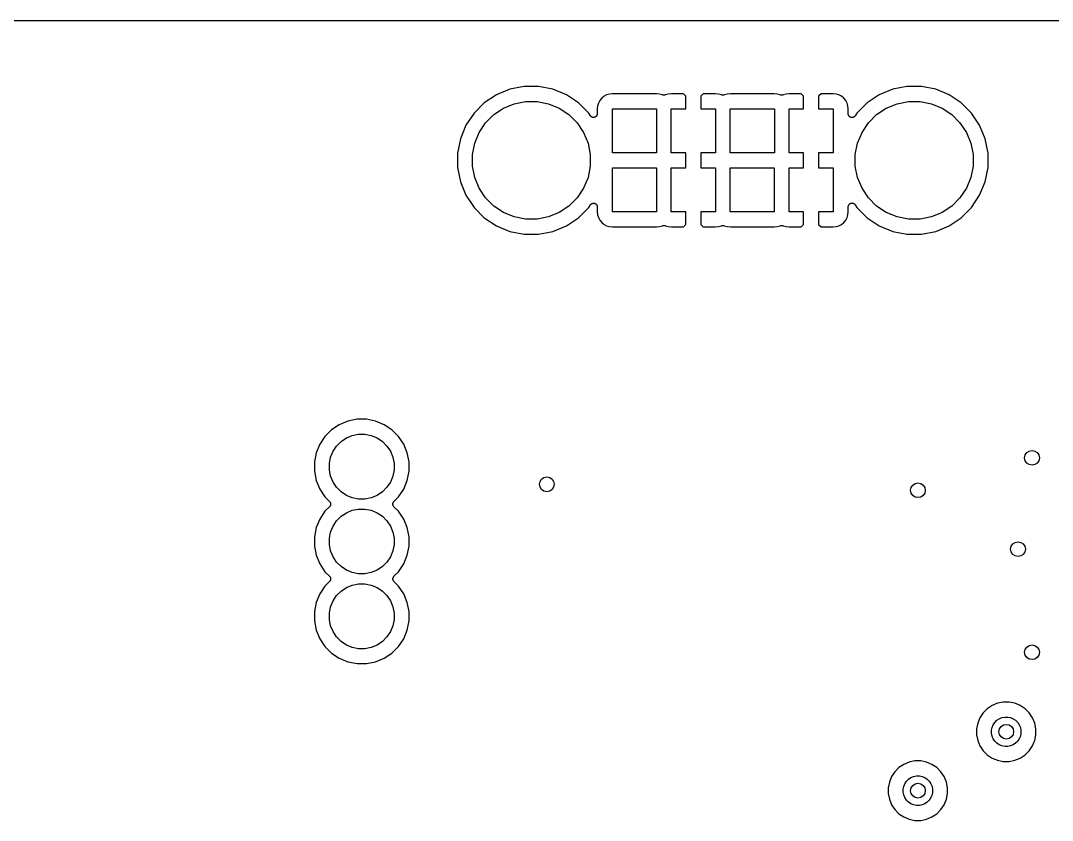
# Model space of a CAD drawing. Extents: x -4.4 to 94.4, y -84.4 to 14.4.
# Drawn here: x 31.66 to 66.69, y -12.71 to 14.44 of the extents above; entities that cross this region are included whole.
import ezdxf

# ---------------------------------------------------------------- set-up
doc = ezdxf.new("R2010")
doc.units = 0
doc.layers.add('BLACK', color=7, linetype='CONTINUOUS')

msp = doc.modelspace()

# ---------------------------------------------------------------- linework, layer by layer
at = {"layer": 'BLACK', "linetype": 'CONTINUOUS'}
for p, q in [((-4.315, 14.442), (94.315, 14.442)), ((47.8121, 11.9225), (47.4013, 11.648)), ((48.2685, 12.1115), (47.8121, 11.9225)), ((48.7531, 12.2079), (48.2685, 12.1115)), ((49.2471, 12.2079), (48.7531, 12.2079)), ((49.7316, 12.1115), (49.2471, 12.2079)), ((50.1881, 11.9224), (49.7316, 12.1115)), ((50.5988, 11.648), (50.1881, 11.9224)), ((51.5546, 11.9216), (51.4663, 11.8744)), ((51.6503, 11.9506), (51.5546, 11.9216)), ((51.7562, 11.961), (51.6503, 11.9506)), ((53.2437, 11.961), (51.7562, 11.961)), ((53.3495, 11.9506), (53.2437, 11.961)), ((53.4508, 11.9199), (53.3495, 11.9506)), ((53.451, 11.9198), (53.4508, 11.9199)), ((53.4619, 11.9152), (53.451, 11.9198)), ((53.4625, 11.9151), (53.4619, 11.9152)), ((53.463, 11.9148), (53.4625, 11.9151)), ((53.4745, 11.9125), (53.463, 11.9148)), ((53.4861, 11.9101), (53.4745, 11.9125)), ((53.5237, 11.9122), (53.5121, 11.9099)), ((53.5353, 11.9143), (53.5237, 11.9122)), ((53.5358, 11.9145), (53.5353, 11.9143)), ((53.5364, 11.9147), (53.5358, 11.9145)), ((53.5473, 11.9191), (53.5364, 11.9147)), ((53.5493, 11.9199), (53.5473, 11.9191)), ((53.6504, 11.9506), (53.5493, 11.9199)), ((53.7558, 11.961), (53.6504, 11.9506)), ((54.1613, 11.9583), (53.7558, 11.961)), ((54.246, 11.8736), (54.1613, 11.9583)), ((54.8387, 11.9583), (54.754, 11.8736)), ((55.2442, 11.961), (54.8387, 11.9583)), ((55.3496, 11.9506), (55.2442, 11.961)), ((55.451, 11.9198), (55.3496, 11.9506)), ((55.4618, 11.9152), (55.451, 11.9198)), ((55.451, 11.9198), (55.451, 11.9198)), ((55.4624, 11.9151), (55.4618, 11.9152)), ((55.463, 11.9149), (55.4624, 11.9151)), ((55.4746, 11.9125), (55.463, 11.9149)), ((55.4861, 11.9101), (55.4746, 11.9125)), ((55.5237, 11.9122), (55.5121, 11.9099)), ((55.5352, 11.9144), (55.5237, 11.9122)), ((55.5358, 11.9146), (55.5352, 11.9144)), ((55.5364, 11.9147), (55.5358, 11.9146)), ((55.5473, 11.9192), (55.5364, 11.9147)), ((55.5496, 11.9201), (55.5473, 11.9192)), ((55.6505, 11.9507), (55.5496, 11.9201)), ((55.7563, 11.9611), (55.6505, 11.9507)), ((57.2439, 11.9611), (55.7563, 11.9611)), ((57.3497, 11.9507), (57.2439, 11.9611)), ((57.451, 11.92), (57.3497, 11.9507)), ((57.4512, 11.9199), (57.451, 11.92)), ((57.462, 11.9153), (57.4512, 11.9199)), ((57.4626, 11.9151), (57.462, 11.9153)), ((57.4632, 11.9149), (57.4626, 11.9151)), ((57.4747, 11.9126), (57.4632, 11.9149)), ((57.4863, 11.9102), (57.4747, 11.9126)), ((57.5238, 11.9122), (57.5123, 11.91)), ((57.5354, 11.9144), (57.5238, 11.9122)), ((57.536, 11.9146), (57.5354, 11.9144)), ((57.5366, 11.9147), (57.536, 11.9146)), ((57.5474, 11.9192), (57.5366, 11.9147)), ((57.5491, 11.9199), (57.5474, 11.9192)), ((57.6504, 11.9506), (57.5491, 11.9199)), ((57.7559, 11.961), (57.6504, 11.9506)), ((58.1613, 11.9583), (57.7559, 11.961)), ((58.246, 11.8736), (58.1613, 11.9583)), ((58.8387, 11.9583), (58.754, 11.8736)), ((59.2442, 11.961), (58.8387, 11.9583)), ((59.3496, 11.9506), (59.2442, 11.961)), ((59.4454, 11.9215), (59.3496, 11.9506)), ((59.5336, 11.8744), (59.4454, 11.9215)), ((60.8121, 11.9225), (60.4013, 11.648)), ((61.2685, 12.1115), (60.8121, 11.9225)), ((61.7531, 12.2079), (61.2685, 12.1115)), ((62.2471, 12.2079), (61.7531, 12.2079)), ((62.7316, 12.1115), (62.2471, 12.2079)), ((63.1881, 11.9225), (62.7316, 12.1115)), ((63.5988, 11.648), (63.1881, 11.9225)), ((47.4013, 11.648), (47.052, 11.2986)), ((48.0527, 11.4723), (48.4167, 11.623)), ((48.4167, 11.623), (48.8031, 11.6999)), ((48.8031, 11.6999), (49.1971, 11.6999)), ((49.1971, 11.6999), (49.5835, 11.623)), ((49.5835, 11.623), (49.9474, 11.4723)), ((50.9482, 11.2986), (50.5988, 11.648)), ((51.2783, 11.6453), (51.2493, 11.5495)), ((51.3255, 11.7336), (51.2783, 11.6453)), ((51.389, 11.8109), (51.3255, 11.7336)), ((51.4663, 11.8744), (51.389, 11.8109)), ((53.4867, 11.9101), (53.4861, 11.9101)), ((53.4873, 11.91), (53.4867, 11.9101)), ((53.4991, 11.9099), (53.4873, 11.91)), ((53.5109, 11.9098), (53.4991, 11.9099)), ((53.5115, 11.9099), (53.5109, 11.9098)), ((53.5121, 11.9099), (53.5115, 11.9099)), ((54.246, 11.4499), (54.246, 11.8736)), ((54.754, 11.8736), (54.754, 11.4499)), ((55.4867, 11.9101), (55.4861, 11.9101)), ((55.4873, 11.91), (55.4867, 11.9101)), ((55.4991, 11.91), (55.4873, 11.91)), ((55.5108, 11.9098), (55.4991, 11.91)), ((55.5114, 11.9099), (55.5108, 11.9098)), ((55.5121, 11.9099), (55.5114, 11.9099)), ((57.4869, 11.9102), (57.4863, 11.9102)), ((57.4875, 11.91), (57.4869, 11.9102)), ((57.4992, 11.91), (57.4875, 11.91)), ((57.5111, 11.9099), (57.4992, 11.91)), ((57.5117, 11.91), (57.5111, 11.9099)), ((57.5123, 11.91), (57.5117, 11.91)), ((58.246, 11.4499), (58.246, 11.8736)), ((58.754, 11.8736), (58.754, 11.4499)), ((59.611, 11.8109), (59.5336, 11.8744)), ((59.6745, 11.7335), (59.611, 11.8109)), ((59.7216, 11.6453), (59.6745, 11.7335)), ((59.7507, 11.5495), (59.7216, 11.6453)), ((60.4013, 11.648), (60.052, 11.2987)), ((61.0527, 11.4723), (61.4167, 11.6231)), ((61.4167, 11.6231), (61.8031, 11.6999)), ((61.8031, 11.6999), (62.1971, 11.6999)), ((62.1971, 11.6999), (62.5834, 11.6231)), ((62.5834, 11.6231), (62.9474, 11.4723)), ((63.9482, 11.2987), (63.5988, 11.648)), ((47.052, 11.2986), (46.7775, 10.8879)), ((47.4466, 10.9748), (47.7252, 11.2534)), ((47.7252, 11.2534), (48.0527, 11.4723)), ((49.9474, 11.4723), (50.275, 11.2534)), ((50.275, 11.2534), (50.5536, 10.9748)), ((51.0063, 11.2117), (50.9482, 11.2986)), ((51.0139, 11.2024), (51.0063, 11.2117)), ((51.2228, 11.2216), (51.2168, 11.2108)), ((51.2286, 11.2322), (51.2228, 11.2216)), ((51.2287, 11.2325), (51.2286, 11.2324)), ((51.2286, 11.2324), (51.2286, 11.2322)), ((51.2324, 11.2441), (51.2287, 11.2325)), ((51.2361, 11.2558), (51.2324, 11.2441)), ((51.2362, 11.2562), (51.2361, 11.256)), ((51.2361, 11.256), (51.2361, 11.2558)), ((51.2375, 11.2682), (51.2362, 11.2562)), ((51.2389, 11.2805), (51.2375, 11.2682)), ((51.2493, 11.5495), (51.2389, 11.4437)), ((51.2389, 11.4437), (51.2389, 11.2823)), ((51.2389, 11.2823), (51.2389, 11.2808)), ((51.2389, 11.2808), (51.2389, 11.2808)), ((51.2389, 11.2808), (51.2389, 11.2808)), ((51.2389, 11.2808), (51.2389, 11.2805)), ((51.7499, 9.94996), (51.7499, 11.45)), ((51.7499, 11.45), (53.2499, 11.45)), ((53.2499, 11.45), (53.2499, 9.94996)), ((53.75, 9.94993), (53.75, 11.4499)), ((53.75, 11.4499), (54.246, 11.4499)), ((54.754, 11.4499), (55.25, 11.4499)), ((55.25, 11.4499), (55.25, 9.94993)), ((55.7501, 9.95005), (55.7501, 11.45)), ((55.7501, 11.45), (57.2501, 11.45)), ((57.2501, 11.45), (57.2501, 9.95005)), ((57.75, 9.94994), (57.75, 11.4499)), ((57.75, 11.4499), (58.246, 11.4499)), ((58.754, 11.4499), (59.25, 11.4499)), ((59.25, 11.4499), (59.25, 9.94994)), ((59.7611, 11.4441), (59.7507, 11.5495)), ((59.76, 11.2812), (59.7611, 11.4441)), ((59.76, 11.2809), (59.76, 11.2812)), ((59.76, 11.2807), (59.76, 11.2809)), ((59.7611, 11.2684), (59.76, 11.2807)), ((59.7622, 11.2565), (59.7611, 11.2684)), ((59.7623, 11.2562), (59.7622, 11.2565)), ((59.7623, 11.256), (59.7623, 11.2562)), ((59.7658, 11.2444), (59.7623, 11.256)), ((59.7692, 11.2327), (59.7658, 11.2444)), ((59.7694, 11.2325), (59.7692, 11.2327)), ((59.7694, 11.2322), (59.7694, 11.2325)), ((59.775, 11.2216), (59.7694, 11.2322)), ((59.7807, 11.2108), (59.775, 11.2216)), ((60.052, 11.2987), (59.9926, 11.2098)), ((60.4466, 10.9748), (60.7251, 11.2534)), ((60.7251, 11.2534), (61.0527, 11.4723)), ((62.9474, 11.4723), (63.275, 11.2534)), ((63.275, 11.2534), (63.5536, 10.9748)), ((64.2226, 10.8879), (63.9482, 11.2987)), ((46.7775, 10.8879), (46.5885, 10.4314)), ((47.2277, 10.6472), (47.4466, 10.9748)), ((50.5536, 10.9748), (50.7725, 10.6472)), ((51.0218, 11.1928), (51.0139, 11.2024)), ((51.0219, 11.1927), (51.0218, 11.1928)), ((51.022, 11.1925), (51.0219, 11.1927)), ((51.0312, 11.1849), (51.022, 11.1925)), ((51.0409, 11.177), (51.0312, 11.1849)), ((51.041, 11.1769), (51.0409, 11.177)), ((51.0411, 11.1768), (51.041, 11.1769)), ((51.0519, 11.171), (51.0411, 11.1768)), ((51.0627, 11.1652), (51.0519, 11.171)), ((51.0628, 11.1651), (51.0627, 11.1652)), ((51.063, 11.165), (51.0628, 11.1651)), ((51.0748, 11.1614), (51.063, 11.165)), ((51.0863, 11.1578), (51.0748, 11.1614)), ((51.0865, 11.1578), (51.0863, 11.1578)), ((51.0867, 11.1578), (51.0865, 11.1578)), ((51.0989, 11.1565), (51.0867, 11.1578)), ((51.111, 11.1553), (51.0989, 11.1565)), ((51.1111, 11.1553), (51.111, 11.1553)), ((51.1113, 11.1553), (51.1111, 11.1553)), ((51.1237, 11.1564), (51.1113, 11.1553)), ((51.1357, 11.1575), (51.1237, 11.1564)), ((51.1358, 11.1575), (51.1357, 11.1575)), ((51.136, 11.1576), (51.1358, 11.1575)), ((51.1481, 11.1612), (51.136, 11.1576)), ((51.1594, 11.1645), (51.1481, 11.1612)), ((51.1596, 11.1646), (51.1594, 11.1645)), ((51.1598, 11.1646), (51.1596, 11.1646)), ((51.1707, 11.1704), (51.1598, 11.1646)), ((51.1814, 11.176), (51.1707, 11.1704)), ((51.1815, 11.1761), (51.1814, 11.176)), ((51.1817, 11.1762), (51.1815, 11.1761)), ((51.1912, 11.1838), (51.1817, 11.1762)), ((51.2007, 11.1915), (51.1912, 11.1838)), ((51.2008, 11.1916), (51.2007, 11.1915)), ((51.201, 11.1917), (51.2008, 11.1916)), ((51.2088, 11.2011), (51.201, 11.1917)), ((51.2167, 11.2105), (51.2088, 11.2011)), ((51.2168, 11.2108), (51.2167, 11.2106)), ((51.2167, 11.2106), (51.2167, 11.2105)), ((59.7809, 11.2105), (59.7807, 11.2108)), ((59.781, 11.2103), (59.7809, 11.2105)), ((59.7886, 11.201), (59.781, 11.2103)), ((59.7963, 11.1914), (59.7886, 11.201)), ((59.7965, 11.1913), (59.7963, 11.1914)), ((59.7966, 11.1911), (59.7965, 11.1913)), ((59.8059, 11.1834), (59.7966, 11.1911)), ((59.8153, 11.1755), (59.8059, 11.1834)), ((59.8155, 11.1754), (59.8153, 11.1755)), ((59.8157, 11.1752), (59.8155, 11.1754)), ((59.8263, 11.1695), (59.8157, 11.1752)), ((59.837, 11.1636), (59.8263, 11.1695)), ((59.8372, 11.1635), (59.837, 11.1636)), ((59.8375, 11.1634), (59.8372, 11.1635)), ((59.8489, 11.1598), (59.8375, 11.1634)), ((59.8606, 11.1561), (59.8489, 11.1598)), ((59.8609, 11.1561), (59.8606, 11.1561)), ((59.8611, 11.156), (59.8609, 11.1561)), ((59.8731, 11.1547), (59.8611, 11.156)), ((59.8853, 11.1533), (59.8731, 11.1547)), ((59.8855, 11.1534), (59.8853, 11.1533)), ((59.8858, 11.1533), (59.8855, 11.1534)), ((59.8979, 11.1544), (59.8858, 11.1533)), ((59.91, 11.1554), (59.8979, 11.1544)), ((59.9102, 11.1555), (59.91, 11.1554)), ((59.9105, 11.1555), (59.9102, 11.1555)), ((59.9221, 11.1589), (59.9105, 11.1555)), ((59.9338, 11.1623), (59.9221, 11.1589)), ((59.934, 11.1624), (59.9338, 11.1623)), ((59.9342, 11.1625), (59.934, 11.1624)), ((59.945, 11.168), (59.9342, 11.1625)), ((59.9558, 11.1736), (59.945, 11.168)), ((59.956, 11.1738), (59.9558, 11.1736)), ((59.9562, 11.1739), (59.956, 11.1738)), ((59.9658, 11.1815), (59.9562, 11.1739)), ((59.9752, 11.189), (59.9658, 11.1815)), ((59.9754, 11.1892), (59.9752, 11.189)), ((59.9756, 11.1894), (59.9754, 11.1892)), ((59.9835, 11.1988), (59.9756, 11.1894)), ((59.9913, 11.2079), (59.9835, 11.1988)), ((59.9914, 11.2081), (59.9913, 11.2079)), ((59.9916, 11.2083), (59.9914, 11.2081)), ((59.9926, 11.2098), (59.9916, 11.2083)), ((60.2277, 10.6473), (60.4466, 10.9748)), ((63.5536, 10.9748), (63.7724, 10.6473)), ((64.4117, 10.4315), (64.2226, 10.8879)), ((47.0769, 10.2833), (47.2277, 10.6472)), ((50.7725, 10.6472), (50.9232, 10.2833)), ((60.0769, 10.2833), (60.2277, 10.6473)), ((63.7724, 10.6473), (63.9232, 10.2833)), ((46.5885, 10.4314), (46.4921, 9.94691)), ((47.0001, 9.89687), (47.0769, 10.2833)), ((50.9232, 10.2833), (51.0001, 9.89687)), ((60.0001, 9.8969), (60.0769, 10.2833)), ((63.9232, 10.2833), (64.0001, 9.8969)), ((64.5081, 9.94694), (64.4117, 10.4315)), ((46.4921, 9.94691), (46.4921, 9.45287)), ((47.0001, 9.50291), (47.0001, 9.89687)), ((51.0001, 9.89687), (51.0001, 9.50291)), ((53.2499, 9.94996), (51.7499, 9.94996)), ((54.246, 9.94993), (53.75, 9.94993)), ((54.246, 9.47566), (54.246, 9.94993)), ((55.25, 9.94993), (54.754, 9.94993)), ((54.754, 9.94993), (54.754, 9.92635)), ((54.754, 9.92635), (54.754, 9.92594)), ((54.754, 9.92594), (54.754, 9.92591)), ((54.754, 9.92591), (54.754, 9.92588)), ((54.754, 9.92588), (54.754, 9.92458)), ((54.754, 9.92458), (54.754, 9.92433)), ((54.754, 9.92433), (54.754, 9.45006)), ((57.2501, 9.95005), (55.7501, 9.95005)), ((58.246, 9.94994), (57.75, 9.94994)), ((58.246, 9.47516), (58.246, 9.94994)), ((59.25, 9.94994), (58.754, 9.94994)), ((58.754, 9.94994), (58.754, 9.92634)), ((58.754, 9.92634), (58.754, 9.92592)), ((58.754, 9.92592), (58.754, 9.9259)), ((58.754, 9.9259), (58.754, 9.92588)), ((58.754, 9.92588), (58.754, 9.92486)), ((58.754, 9.92486), (58.754, 9.45008)), ((60.0001, 9.50294), (60.0001, 9.8969)), ((64.0001, 9.8969), (64.0001, 9.50294)), ((64.5081, 9.4529), (64.5081, 9.94694)), ((47.0769, 9.11651), (47.0001, 9.50291)), ((51.0001, 9.50291), (50.9232, 9.11651)), ((54.246, 9.47541), (54.246, 9.47566)), ((54.246, 9.4741), (54.246, 9.47541)), ((54.246, 9.47408), (54.246, 9.4741)), ((54.246, 9.47406), (54.246, 9.47408)), ((54.246, 9.47364), (54.246, 9.47406)), ((54.246, 9.45006), (54.246, 9.47364)), ((58.246, 9.47414), (58.246, 9.47516)), ((58.246, 9.47412), (58.246, 9.47414)), ((58.246, 9.4741), (58.246, 9.47412)), ((58.246, 9.47368), (58.246, 9.4741)), ((58.246, 9.45008), (58.246, 9.47368)), ((60.0769, 9.11654), (60.0001, 9.50294)), ((64.0001, 9.50294), (63.9232, 9.11654)), ((46.4921, 9.45287), (46.5885, 8.96833)), ((47.2277, 8.75253), (47.0769, 9.11651)), ((50.9232, 9.11651), (50.7725, 8.75253)), ((51.75, 7.95), (51.75, 9.45)), ((51.75, 9.45), (53.25, 9.45)), ((53.25, 9.45), (53.25, 7.95)), ((53.75, 7.95006), (53.75, 9.45006)), ((53.75, 9.45006), (54.246, 9.45006)), ((54.754, 9.45006), (55.25, 9.45006)), ((55.25, 9.45006), (55.25, 7.95006)), ((55.75, 7.95004), (55.75, 9.45004)), ((55.75, 9.45004), (57.25, 9.45004)), ((57.25, 9.45004), (57.25, 7.95004)), ((57.75, 7.95008), (57.75, 9.45008)), ((57.75, 9.45008), (58.246, 9.45008)), ((58.754, 9.45008), (59.25, 9.45008)), ((59.25, 9.45008), (59.25, 7.95008)), ((60.2277, 8.75256), (60.0769, 9.11654)), ((63.9232, 9.11654), (63.7724, 8.75256)), ((64.4117, 8.96836), (64.5081, 9.4529)), ((46.5885, 8.96833), (46.7775, 8.51191)), ((64.2226, 8.51194), (64.4117, 8.96836)), ((46.7775, 8.51191), (47.052, 8.10113)), ((47.4466, 8.42496), (47.2277, 8.75253)), ((47.7252, 8.14639), (47.4466, 8.42496)), ((50.5536, 8.42496), (50.275, 8.14639)), ((50.7725, 8.75253), (50.5536, 8.42496)), ((60.4466, 8.42499), (60.2277, 8.75256)), ((60.7251, 8.14642), (60.4466, 8.42499)), ((63.5536, 8.42499), (63.275, 8.14642)), ((63.7724, 8.75256), (63.5536, 8.42499)), ((63.9482, 8.10116), (64.2226, 8.51194)), ((47.052, 8.10113), (47.4013, 7.7518)), ((48.0527, 7.92751), (47.7252, 8.14639)), ((50.275, 8.14639), (49.9474, 7.92751)), ((50.5988, 7.7518), (50.9482, 8.10113)), ((50.9482, 8.10113), (51.0063, 8.18818)), ((51.0063, 8.18818), (51.0071, 8.18936)), ((51.0071, 8.18938), (51.0073, 8.18964)), ((51.0071, 8.18937), (51.0071, 8.18938)), ((51.0071, 8.18936), (51.0071, 8.18937)), ((51.0073, 8.18964), (51.0154, 8.19916)), ((51.0154, 8.19916), (51.0231, 8.20836)), ((51.0231, 8.20836), (51.0232, 8.20846)), ((51.0232, 8.20846), (51.0233, 8.20859)), ((51.0233, 8.20859), (51.0329, 8.21627)), ((51.0329, 8.21627), (51.0424, 8.22389)), ((51.0424, 8.22389), (51.0425, 8.22397)), ((51.0425, 8.22397), (51.0427, 8.22407)), ((51.0427, 8.22407), (51.0536, 8.22975)), ((51.0536, 8.22975), (51.0644, 8.23537)), ((51.0644, 8.23537), (51.0645, 8.23542)), ((51.0645, 8.23542), (51.0647, 8.2355)), ((51.0647, 8.2355), (51.0766, 8.23897)), ((51.0766, 8.23897), (51.0881, 8.24237)), ((51.0881, 8.24237), (51.0883, 8.24238)), ((51.0883, 8.24238), (51.0885, 8.24243)), ((51.0885, 8.24243), (51.1006, 8.24351)), ((51.1006, 8.24351), (51.1128, 8.24462)), ((51.1128, 8.24462), (51.113, 8.2446)), ((51.113, 8.2446), (51.1131, 8.24461)), ((51.1131, 8.24461), (51.1253, 8.2433)), ((51.1253, 8.2433), (51.1375, 8.24202)), ((51.1375, 8.24202), (51.1376, 8.24198)), ((51.1376, 8.24198), (51.1378, 8.24196)), ((51.1378, 8.24196), (51.1494, 8.23834)), ((51.1494, 8.23834), (51.1611, 8.2347)), ((51.1611, 8.2347), (51.1613, 8.23461)), ((51.1613, 8.23461), (51.1614, 8.23457)), ((51.1614, 8.23457), (51.1721, 8.22879)), ((51.1721, 8.22879), (51.1829, 8.22291)), ((51.1829, 8.22291), (51.1831, 8.2228)), ((51.1831, 8.2228), (51.1832, 8.22272)), ((51.1832, 8.22272), (51.1926, 8.21491)), ((51.1926, 8.21491), (51.202, 8.20711)), ((51.202, 8.20711), (51.2021, 8.20698)), ((51.2021, 8.20698), (51.2023, 8.20687)), ((51.2023, 8.20687), (51.21, 8.19738)), ((51.21, 8.19738), (51.2177, 8.1879)), ((51.2177, 8.1879), (51.2178, 8.18775)), ((51.2178, 8.18775), (51.2179, 8.18762)), ((51.2179, 8.18762), (51.2236, 8.17689)), ((51.2236, 8.17689), (51.2293, 8.16601)), ((51.2293, 8.16601), (51.2294, 8.16585)), ((51.2294, 8.16585), (51.2295, 8.16571)), ((51.2295, 8.16571), (51.233, 8.15403)), ((51.233, 8.15403), (51.2365, 8.14229)), ((51.2365, 8.14229), (51.2365, 8.14212)), ((51.2365, 8.14212), (51.2366, 8.14196)), ((51.2366, 8.14196), (51.2377, 8.12972)), ((51.2377, 8.12972), (51.2389, 8.11762)), ((51.2389, 8.11762), (51.2389, 7.95624)), ((59.76, 8.12096), (59.7613, 8.1329)), ((59.76, 8.12071), (59.76, 8.12096)), ((59.76, 8.12045), (59.76, 8.12071)), ((59.76, 8.11868), (59.76, 8.12045)), ((59.7611, 7.95591), (59.76, 8.11868)), ((59.7613, 8.1329), (59.7626, 8.1451)), ((59.7626, 8.1451), (59.7627, 8.14535)), ((59.7627, 8.1456), (59.7663, 8.1571)), ((59.7627, 8.14535), (59.7627, 8.1456)), ((59.7663, 8.1571), (59.7699, 8.16878)), ((59.7699, 8.16878), (59.77, 8.169)), ((59.77, 8.169), (59.7701, 8.16925)), ((59.7701, 8.16925), (59.776, 8.17997)), ((59.776, 8.17997), (59.7817, 8.19058)), ((59.7817, 8.19058), (59.7819, 8.19077)), ((59.7819, 8.19077), (59.782, 8.191)), ((59.782, 8.191), (59.7898, 8.20038)), ((59.7898, 8.20038), (59.7975, 8.20967)), ((59.7975, 8.20967), (59.7977, 8.20983)), ((59.7977, 8.20983), (59.7979, 8.21003)), ((59.7979, 8.21003), (59.8072, 8.2176)), ((59.8072, 8.2176), (59.8167, 8.22533)), ((59.8167, 8.22533), (59.817, 8.22545)), ((59.817, 8.22545), (59.8172, 8.22561)), ((59.8172, 8.22561), (59.8278, 8.2312)), ((59.8278, 8.2312), (59.8386, 8.23696)), ((59.8386, 8.23696), (59.8389, 8.23703)), ((59.8389, 8.23703), (59.8391, 8.23715)), ((59.8391, 8.23715), (59.8508, 8.24062)), ((59.8508, 8.24062), (59.8623, 8.24411)), ((59.8623, 8.24411), (59.8626, 8.24413)), ((59.8626, 8.24413), (59.8628, 8.24421)), ((59.8628, 8.24421), (59.8751, 8.24535)), ((59.8751, 8.24535), (59.887, 8.24652)), ((59.887, 8.24652), (59.8873, 8.2465)), ((59.8873, 8.2465), (59.8875, 8.24652)), ((59.8875, 8.24652), (59.8997, 8.24527)), ((59.8997, 8.24527), (59.9117, 8.24409)), ((59.9117, 8.24409), (59.9119, 8.24402)), ((59.9119, 8.24402), (59.9122, 8.24399)), ((59.9122, 8.24399), (59.9238, 8.24042)), ((59.9238, 8.24042), (59.9354, 8.23692)), ((59.9354, 8.23692), (59.9356, 8.2368)), ((59.9356, 8.2368), (59.9359, 8.23673)), ((59.9359, 8.23673), (59.9465, 8.23103)), ((59.9465, 8.23103), (59.9573, 8.22528)), ((59.9573, 8.22528), (59.9575, 8.22511)), ((59.9575, 8.22511), (59.9577, 8.22499)), ((59.9577, 8.22499), (59.9669, 8.2174)), ((59.9669, 8.2174), (59.9765, 8.2096)), ((59.9765, 8.2096), (59.9767, 8.20941)), ((59.9767, 8.20941), (59.9769, 8.20924)), ((59.9769, 8.20924), (59.9845, 8.19987)), ((59.9845, 8.19987), (59.9923, 8.1905)), ((59.9923, 8.1905), (59.9924, 8.19028)), ((59.9924, 8.19028), (59.9926, 8.19008)), ((59.9926, 8.19008), (60.052, 8.10117)), ((60.052, 8.10117), (60.4013, 7.75183)), ((61.0527, 7.92754), (60.7251, 8.14642)), ((63.275, 8.14642), (62.9474, 7.92754)), ((63.5988, 7.75183), (63.9482, 8.10116)), ((47.4013, 7.7518), (47.8121, 7.47733)), ((48.4167, 7.77675), (48.0527, 7.92751)), ((48.8031, 7.69989), (48.4167, 7.77675)), ((49.5835, 7.77675), (49.1971, 7.69989)), ((49.9474, 7.92751), (49.5835, 7.77675)), ((50.1881, 7.47733), (50.5988, 7.7518)), ((51.2389, 7.95624), (51.2493, 7.85041)), ((51.2493, 7.85041), (51.2784, 7.75466)), ((51.2784, 7.75466), (51.3256, 7.6664)), ((53.25, 7.95), (51.75, 7.95)), ((54.246, 7.95006), (53.75, 7.95006)), ((54.246, 7.52642), (54.246, 7.95006)), ((55.25, 7.95006), (54.754, 7.95006)), ((54.754, 7.95006), (54.754, 7.52642)), ((57.25, 7.95004), (55.75, 7.95004)), ((58.246, 7.95008), (57.75, 7.95008)), ((58.246, 7.52643), (58.246, 7.95008)), ((59.25, 7.95008), (58.754, 7.95008)), ((58.754, 7.95008), (58.754, 7.52644)), ((59.6744, 7.66648), (59.7216, 7.75474)), ((59.7216, 7.75474), (59.7507, 7.85049)), ((59.7507, 7.85049), (59.7611, 7.95591)), ((60.4013, 7.75183), (60.8121, 7.47736)), ((61.4167, 7.77678), (61.0527, 7.92754)), ((61.8031, 7.69992), (61.4167, 7.77678)), ((62.5834, 7.77678), (62.1971, 7.69992)), ((62.9474, 7.92754), (62.5834, 7.77678)), ((63.1881, 7.47736), (63.5988, 7.75183)), ((47.8121, 7.47733), (48.2685, 7.28827)), ((49.1971, 7.69989), (48.8031, 7.69989)), ((49.7316, 7.28827), (50.1881, 7.47733)), ((51.3256, 7.6664), (51.3891, 7.58905)), ((51.3891, 7.58905), (51.4664, 7.52557)), ((51.4664, 7.52557), (51.5547, 7.4784)), ((51.5547, 7.4784), (51.6504, 7.44935)), ((51.6504, 7.44935), (51.7562, 7.43893)), ((51.7562, 7.43893), (53.2438, 7.43893)), ((53.2438, 7.43893), (53.3496, 7.44935)), ((53.3496, 7.44935), (53.4506, 7.48)), ((53.4506, 7.48), (53.4527, 7.48083)), ((53.4527, 7.48083), (53.4636, 7.48529)), ((53.4636, 7.48529), (53.4642, 7.4854)), ((53.4642, 7.4854), (53.4648, 7.48563)), ((53.4648, 7.48563), (53.4764, 7.48778)), ((53.4764, 7.48778), (53.4879, 7.49005)), ((53.4879, 7.49005), (53.4885, 7.49005)), ((53.4885, 7.49005), (53.4891, 7.49016)), ((53.4891, 7.49016), (53.5009, 7.49002)), ((53.5009, 7.49002), (53.5127, 7.48999)), ((53.5127, 7.48999), (53.5133, 7.48987)), ((53.5133, 7.48987), (53.5139, 7.48987)), ((53.5139, 7.48987), (53.5255, 7.48744)), ((53.5255, 7.48744), (53.537, 7.48513)), ((53.537, 7.48513), (53.5376, 7.48489)), ((53.5376, 7.48489), (53.5382, 7.48477)), ((53.5382, 7.48477), (53.5489, 7.48018)), ((53.5489, 7.48018), (53.6504, 7.44941)), ((53.6504, 7.44941), (53.7558, 7.43903)), ((53.7558, 7.43903), (54.1613, 7.44171)), ((54.1613, 7.44171), (54.246, 7.52642)), ((54.754, 7.52642), (54.8387, 7.44171)), ((54.8387, 7.44171), (55.2441, 7.43903)), ((55.2441, 7.43903), (55.3495, 7.44941)), ((55.3495, 7.44941), (55.4506, 7.48008)), ((55.4506, 7.48008), (55.4526, 7.48087)), ((55.4526, 7.48087), (55.4635, 7.48533)), ((55.4635, 7.48533), (55.4641, 7.48545)), ((55.4641, 7.48545), (55.4647, 7.48567)), ((55.4647, 7.48567), (55.4763, 7.48782)), ((55.4763, 7.48782), (55.4878, 7.49009)), ((55.4878, 7.49009), (55.4885, 7.49009)), ((55.4885, 7.49009), (55.489, 7.4902)), ((55.489, 7.4902), (55.5008, 7.49006)), ((55.5008, 7.49006), (55.5126, 7.49004)), ((55.5126, 7.49004), (55.5132, 7.48992)), ((55.5132, 7.48992), (55.5138, 7.48991)), ((55.5138, 7.48991), (55.5254, 7.48748)), ((55.5254, 7.48748), (55.5369, 7.48517)), ((55.5369, 7.48517), (55.5375, 7.48494)), ((55.5375, 7.48494), (55.5381, 7.48481)), ((55.5381, 7.48481), (55.549, 7.48018)), ((55.549, 7.48018), (55.5491, 7.48012)), ((55.5491, 7.48012), (55.6504, 7.44939)), ((55.6504, 7.44939), (55.7562, 7.43897)), ((55.7562, 7.43897), (57.2438, 7.43897)), ((57.2438, 7.43897), (57.3496, 7.44939)), ((57.3496, 7.44939), (57.4506, 7.48004)), ((57.4506, 7.48004), (57.4527, 7.48088)), ((57.4527, 7.48088), (57.4636, 7.48533)), ((57.4636, 7.48533), (57.4642, 7.48545)), ((57.4642, 7.48545), (57.4648, 7.48568)), ((57.4648, 7.48568), (57.4764, 7.48783)), ((57.4764, 7.48783), (57.4879, 7.49009)), ((57.4879, 7.49009), (57.4885, 7.49009)), ((57.4885, 7.49009), (57.4891, 7.4902)), ((57.4891, 7.4902), (57.5009, 7.49007)), ((57.5009, 7.49007), (57.5127, 7.49004)), ((57.5127, 7.49004), (57.5133, 7.48992)), ((57.5133, 7.48992), (57.5139, 7.48991)), ((57.5139, 7.48991), (57.5255, 7.48748)), ((57.5255, 7.48748), (57.537, 7.48517)), ((57.537, 7.48517), (57.5376, 7.48494)), ((57.5376, 7.48494), (57.5382, 7.48481)), ((57.5382, 7.48481), (57.549, 7.48019)), ((57.549, 7.48019), (57.6504, 7.44943)), ((57.6504, 7.44943), (57.7558, 7.43905)), ((57.7558, 7.43905), (58.1613, 7.44173)), ((58.1613, 7.44173), (58.246, 7.52643)), ((58.754, 7.52644), (58.8387, 7.44173)), ((58.8387, 7.44173), (59.2442, 7.43905)), ((59.2442, 7.43905), (59.3496, 7.44943)), ((59.3496, 7.44943), (59.4454, 7.47848)), ((59.4454, 7.47848), (59.5336, 7.52565)), ((59.5336, 7.52565), (59.611, 7.58913)), ((59.611, 7.58913), (59.6744, 7.66648)), ((60.8121, 7.47736), (61.2685, 7.2883)), ((62.1971, 7.69992), (61.8031, 7.69992)), ((62.7316, 7.2883), (63.1881, 7.47736)), ((48.2685, 7.28827), (48.7531, 7.19189)), ((48.7531, 7.19189), (49.2471, 7.19189)), ((49.2471, 7.19189), (49.7316, 7.28827)), ((61.2685, 7.2883), (61.7531, 7.19192)), ((61.7531, 7.19192), (62.2471, 7.19192)), ((62.2471, 7.19192), (62.7316, 7.2883)), ((42.4783, 0.72499), (42.215, 0.549017)), ((42.771, 0.846205), (42.4783, 0.72499)), ((43.0816, 0.908), (42.771, 0.846205)), ((43.3984, 0.908), (43.0816, 0.908)), ((43.709, 0.846206), (43.3984, 0.908)), ((44.0017, 0.72499), (43.709, 0.846206)), ((44.265, 0.549017), (44.0017, 0.72499)), ((42.215, 0.549017), (41.991, 0.325038)), ((42.719, 0.274807), (42.9191, 0.357727)), ((42.9191, 0.357727), (43.1317, 0.4)), ((43.1317, 0.4), (43.3483, 0.4)), ((43.3483, 0.4), (43.5609, 0.357727)), ((43.5609, 0.357727), (43.761, 0.274807)), ((44.489, 0.325038), (44.265, 0.549017)), ((41.815, 0.061675), (41.6938, -0.230965)), ((41.991, 0.325038), (41.815, 0.061675)), ((42.2652, -0.178955), (42.3856, 0.001209)), ((42.3856, 0.001209), (42.5388, 0.154425)), ((42.5388, 0.154425), (42.719, 0.274807)), ((43.761, 0.274807), (43.9412, 0.154425)), ((43.9412, 0.154425), (44.0944, 0.001209)), ((44.0944, 0.001209), (44.2148, -0.178955)), ((44.5907, 0.172839), (44.489, 0.325038)), ((44.5907, 0.172805), (44.5907, 0.172839)), ((44.665, 0.061675), (44.5907, 0.172805)), ((44.7862, -0.230963), (44.665, 0.061675)), ((41.6938, -0.230965), (41.632, -0.541626)), ((42.1823, -0.379142), (42.2652, -0.178955)), ((44.2148, -0.178955), (44.2977, -0.379142)), ((44.848, -0.541627), (44.7862, -0.230963)), ((41.632, -0.541626), (41.632, -0.858374)), ((42.14, -0.591659), (42.1823, -0.379142)), ((42.14, -0.808341), (42.14, -0.591659)), ((44.2977, -0.379142), (44.34, -0.591659)), ((44.34, -0.591659), (44.34, -0.808341)), ((44.848, -0.858373), (44.848, -0.541627)), ((41.632, -0.858374), (41.6938, -1.16904)), ((42.1823, -1.02086), (42.14, -0.808341)), ((42.2652, -1.22104), (42.1823, -1.02086)), ((44.2977, -1.02086), (44.2148, -1.22104)), ((44.34, -0.808341), (44.2977, -1.02086)), ((44.7862, -1.16904), (44.848, -0.858373)), ((41.6938, -1.16904), (41.815, -1.46167)), ((42.3856, -1.40121), (42.2652, -1.22104)), ((42.5388, -1.55442), (42.3856, -1.40121)), ((44.0944, -1.40121), (43.9412, -1.55442)), ((44.2148, -1.22104), (44.0944, -1.40121)), ((44.665, -1.46168), (44.7862, -1.16904)), ((41.815, -1.46167), (41.991, -1.72504)), ((41.991, -1.72504), (42.1461, -1.8802)), ((42.719, -1.67481), (42.5388, -1.55442)), ((42.9191, -1.75773), (42.719, -1.67481)), ((43.761, -1.67481), (43.5609, -1.75773)), ((43.9412, -1.55442), (43.761, -1.67481)), ((44.3339, -1.8802), (44.489, -1.72504)), ((44.489, -1.72504), (44.665, -1.46168)), ((42.1461, -2.0598), (41.991, -2.21496)), ((42.1461, -1.8802), (42.1467, -1.88081)), ((42.1537, -2.0506), (42.1461, -2.0598)), ((42.1467, -1.88081), (42.1468, -1.88083)), ((42.1468, -1.88083), (42.1468, -1.88085)), ((42.1468, -1.88085), (42.1474, -1.88146)), ((42.1474, -1.88146), (42.1549, -1.89082)), ((42.1614, -2.04139), (42.1537, -2.0506)), ((42.1549, -1.89082), (42.1624, -1.90009)), ((42.1616, -2.04099), (42.1614, -2.04139)), ((42.1619, -2.04065), (42.1616, -2.04099)), ((42.1675, -2.03013), (42.1619, -2.04065)), ((42.1624, -1.90009), (42.1626, -1.90048)), ((42.1626, -1.90048), (42.1629, -1.90083)), ((42.1629, -1.90083), (42.1683, -1.91143)), ((42.1732, -2.01962), (42.1675, -2.03013)), ((42.1683, -1.91143), (42.1739, -1.92201)), ((42.1734, -2.0192), (42.1732, -2.01962)), ((42.1736, -2.0188), (42.1734, -2.0192)), ((42.1771, -2.00739), (42.1736, -2.0188)), ((42.1739, -1.92201), (42.1741, -1.92244)), ((42.1741, -1.92244), (42.1743, -1.92284)), ((42.1743, -1.92284), (42.1776, -1.93426)), ((42.1807, -1.99597), (42.1771, -2.00739)), ((42.1776, -1.93426), (42.181, -1.94577)), ((42.1808, -1.9951), (42.1807, -1.99553)), ((42.1807, -1.99553), (42.1807, -1.99597)), ((42.182, -1.98325), (42.1808, -1.9951)), ((42.181, -1.94577), (42.181, -1.94621)), ((42.181, -1.94621), (42.1812, -1.94664)), ((42.1812, -1.94664), (42.1822, -1.95854)), ((42.1833, -1.97133), (42.182, -1.98325)), ((42.1822, -1.95854), (42.1833, -1.97044)), ((42.1833, -1.97044), (42.1833, -1.97088)), ((42.1833, -1.97088), (42.1833, -1.97133)), ((43.1317, -1.8), (42.9191, -1.75773)), ((43.3483, -1.8), (43.1317, -1.8)), ((43.5609, -1.75773), (43.3483, -1.8)), ((44.2967, -1.96867), (44.298, -1.95682)), ((44.2967, -1.96911), (44.2967, -1.96867)), ((44.2967, -1.96956), (44.2967, -1.96911)), ((44.2978, -1.98139), (44.2967, -1.96956)), ((44.2988, -1.99336), (44.2978, -1.98139)), ((44.298, -1.95682), (44.2992, -1.9449)), ((44.299, -1.99379), (44.2988, -1.99336)), ((44.299, -1.99423), (44.299, -1.99379)), ((44.3024, -2.00561), (44.299, -1.99423)), ((44.2992, -1.9449), (44.2993, -1.94447)), ((44.2993, -1.94403), (44.3029, -1.93261)), ((44.2993, -1.94447), (44.2993, -1.94403)), ((44.3057, -2.01716), (44.3024, -2.00561)), ((44.3029, -1.93261), (44.3064, -1.92119)), ((44.3059, -2.01756), (44.3057, -2.01716)), ((44.3061, -2.01799), (44.3059, -2.01756)), ((44.3117, -2.02857), (44.3061, -2.01799)), ((44.3064, -1.92119), (44.3066, -1.92081)), ((44.3066, -1.92081), (44.3068, -1.92038)), ((44.3068, -1.92038), (44.3125, -1.90982)), ((44.3171, -2.03917), (44.3117, -2.02857)), ((44.3125, -1.90982), (44.3181, -1.89935)), ((44.3174, -2.03951), (44.3171, -2.03917)), ((44.3176, -2.03991), (44.3174, -2.03951)), ((44.3252, -2.04922), (44.3176, -2.03991)), ((44.3181, -1.89935), (44.3184, -1.89901)), ((44.3184, -1.89901), (44.3186, -1.89861)), ((44.3186, -1.89861), (44.3263, -1.88944)), ((44.3326, -2.05854), (44.3252, -2.04922)), ((44.3263, -1.88944), (44.3339, -1.8802)), ((44.3332, -2.05915), (44.3326, -2.05854)), ((44.3332, -2.05917), (44.3332, -2.05915)), ((44.3333, -2.05919), (44.3332, -2.05917)), ((44.3339, -2.0598), (44.3333, -2.05919)), ((44.489, -2.21496), (44.3339, -2.0598)), ((41.991, -2.21496), (41.815, -2.47832)), ((42.3856, -2.53879), (42.5388, -2.38557)), ((42.5388, -2.38557), (42.719, -2.26519)), ((42.719, -2.26519), (42.9191, -2.18227)), ((42.9191, -2.18227), (43.1317, -2.14)), ((43.1317, -2.14), (43.3483, -2.14)), ((43.3483, -2.14), (43.5609, -2.18227)), ((43.5609, -2.18227), (43.761, -2.26519)), ((43.761, -2.26519), (43.9412, -2.38557)), ((43.9412, -2.38557), (44.0944, -2.53879)), ((44.665, -2.47832), (44.489, -2.21496)), ((41.6938, -2.77096), (41.632, -3.08163)), ((41.815, -2.47832), (41.6938, -2.77096)), ((42.1823, -2.91914), (42.2652, -2.71895)), ((42.2652, -2.71895), (42.3856, -2.53879)), ((44.0944, -2.53879), (44.2148, -2.71895)), ((44.2148, -2.71895), (44.2977, -2.91914)), ((44.7862, -2.77096), (44.665, -2.47832)), ((44.848, -3.08163), (44.7862, -2.77096)), ((41.632, -3.08163), (41.632, -3.39837)), ((42.14, -3.13166), (42.1823, -2.91914)), ((42.14, -3.34834), (42.14, -3.13166)), ((44.2977, -2.91914), (44.34, -3.13166)), ((44.34, -3.13166), (44.34, -3.34834)), ((44.848, -3.39837), (44.848, -3.08163)), ((41.632, -3.39837), (41.6938, -3.70903)), ((42.1823, -3.56086), (42.14, -3.34834)), ((44.34, -3.34834), (44.2977, -3.56086)), ((44.7862, -3.70904), (44.848, -3.39837)), ((41.6938, -3.70903), (41.815, -4.00167)), ((42.2652, -3.76104), (42.1823, -3.56086)), ((42.3856, -3.94121), (42.2652, -3.76104)), ((44.2148, -3.76104), (44.0944, -3.94121)), ((44.2977, -3.56086), (44.2148, -3.76104)), ((44.665, -4.00168), (44.7862, -3.70904)), ((41.815, -4.00167), (41.991, -4.26504)), ((42.5388, -4.09443), (42.3856, -3.94121)), ((42.719, -4.21481), (42.5388, -4.09443)), ((43.9412, -4.09443), (43.761, -4.21481)), ((44.0944, -3.94121), (43.9412, -4.09443)), ((44.489, -4.26504), (44.665, -4.00168)), ((41.991, -4.26504), (42.1461, -4.4202)), ((42.1461, -4.4202), (42.1467, -4.42081)), ((42.1467, -4.42081), (42.1468, -4.42083)), ((42.1468, -4.42083), (42.1468, -4.42085)), ((42.1468, -4.42085), (42.1474, -4.42146)), ((42.1474, -4.42146), (42.1549, -4.43082)), ((42.1549, -4.43082), (42.1624, -4.44009)), ((42.1624, -4.44009), (42.1626, -4.44048)), ((42.1626, -4.44048), (42.1629, -4.44083)), ((42.1629, -4.44083), (42.1683, -4.45143)), ((42.1683, -4.45143), (42.1739, -4.46201)), ((42.1771, -4.54739), (42.1736, -4.5588)), ((42.1739, -4.46201), (42.1741, -4.46244)), ((42.1741, -4.46244), (42.1743, -4.46284)), ((42.1743, -4.46284), (42.1776, -4.47426)), ((42.1807, -4.53597), (42.1771, -4.54739)), ((42.1776, -4.47426), (42.181, -4.48577)), ((42.1808, -4.5351), (42.1807, -4.53553)), ((42.1807, -4.53553), (42.1807, -4.53597)), ((42.182, -4.52325), (42.1808, -4.5351)), ((42.181, -4.48577), (42.181, -4.48621)), ((42.181, -4.48621), (42.1812, -4.48664)), ((42.1812, -4.48664), (42.1822, -4.49854)), ((42.1833, -4.51133), (42.182, -4.52325)), ((42.1822, -4.49854), (42.1833, -4.51044)), ((42.1833, -4.51044), (42.1833, -4.51089)), ((42.1833, -4.51089), (42.1833, -4.51133)), ((42.9191, -4.29773), (42.719, -4.21481)), ((43.1317, -4.34), (42.9191, -4.29773)), ((43.3483, -4.34), (43.1317, -4.34)), ((43.5609, -4.29773), (43.3483, -4.34)), ((43.761, -4.21481), (43.5609, -4.29773)), ((44.2967, -4.50867), (44.298, -4.49682)), ((44.2967, -4.50911), (44.2967, -4.50867)), ((44.2967, -4.50956), (44.2967, -4.50911)), ((44.2978, -4.52139), (44.2967, -4.50956)), ((44.2988, -4.53336), (44.2978, -4.52139)), ((44.298, -4.49682), (44.2992, -4.4849)), ((44.299, -4.53379), (44.2988, -4.53336)), ((44.299, -4.53423), (44.299, -4.53379)), ((44.3024, -4.54561), (44.299, -4.53423)), ((44.2992, -4.4849), (44.2993, -4.48447)), ((44.2993, -4.48403), (44.3029, -4.47261)), ((44.2993, -4.48447), (44.2993, -4.48403)), ((44.3057, -4.55716), (44.3024, -4.54561)), ((44.3029, -4.47261), (44.3064, -4.4612)), ((44.3064, -4.4612), (44.3066, -4.46081)), ((44.3066, -4.46081), (44.3068, -4.46038)), ((44.3068, -4.46038), (44.3125, -4.44982)), ((44.3125, -4.44982), (44.3181, -4.43935)), ((44.3181, -4.43935), (44.3184, -4.43901)), ((44.3184, -4.43901), (44.3186, -4.43861)), ((44.3186, -4.43861), (44.3263, -4.42944)), ((44.3263, -4.42944), (44.3339, -4.4202)), ((44.3339, -4.4202), (44.489, -4.26504)), ((41.991, -4.75496), (41.815, -5.01832)), ((42.1461, -4.5998), (41.991, -4.75496)), ((42.1537, -4.5906), (42.1461, -4.5998)), ((42.1614, -4.58139), (42.1537, -4.5906)), ((42.1616, -4.58099), (42.1614, -4.58139)), ((42.1619, -4.58065), (42.1616, -4.58099)), ((42.1675, -4.57013), (42.1619, -4.58065)), ((42.1732, -4.55962), (42.1675, -4.57013)), ((42.1734, -4.5592), (42.1732, -4.55962)), ((42.1736, -4.5588), (42.1734, -4.5592)), ((42.5388, -4.92557), (42.719, -4.80519)), ((42.719, -4.80519), (42.9191, -4.72227)), ((42.9191, -4.72227), (43.1317, -4.68)), ((43.1317, -4.68), (43.3483, -4.68)), ((43.3483, -4.68), (43.5609, -4.72227)), ((43.5609, -4.72227), (43.761, -4.80519)), ((43.761, -4.80519), (43.9412, -4.92557)), ((44.3059, -4.55756), (44.3057, -4.55716)), ((44.3061, -4.55799), (44.3059, -4.55756)), ((44.3117, -4.56857), (44.3061, -4.55799)), ((44.3171, -4.57917), (44.3117, -4.56857)), ((44.3174, -4.57951), (44.3171, -4.57917)), ((44.3176, -4.57991), (44.3174, -4.57951)), ((44.3252, -4.58922), (44.3176, -4.57991)), ((44.3326, -4.59854), (44.3252, -4.58922)), ((44.3332, -4.59915), (44.3326, -4.59854)), ((44.3332, -4.59917), (44.3332, -4.59915)), ((44.3333, -4.59919), (44.3332, -4.59917)), ((44.3339, -4.5998), (44.3333, -4.59919)), ((44.489, -4.75496), (44.3339, -4.5998)), ((44.665, -5.01832), (44.489, -4.75496)), ((41.815, -5.01832), (41.6938, -5.31096)), ((42.2652, -5.25895), (42.3856, -5.07879)), ((42.3856, -5.07879), (42.5388, -4.92557)), ((43.9412, -4.92557), (44.0944, -5.07879)), ((44.0944, -5.07879), (44.2148, -5.25895)), ((44.7862, -5.31096), (44.665, -5.01832)), ((41.6938, -5.31096), (41.632, -5.62163)), ((42.14, -5.67166), (42.1823, -5.45914)), ((42.1823, -5.45914), (42.2652, -5.25895)), ((44.2148, -5.25895), (44.2977, -5.45914)), ((44.2977, -5.45914), (44.34, -5.67166)), ((44.848, -5.62163), (44.7862, -5.31096)), ((41.632, -5.62163), (41.632, -5.93837)), ((41.632, -5.93837), (41.6938, -6.24904)), ((42.14, -5.88834), (42.14, -5.67166)), ((42.1823, -6.10086), (42.14, -5.88834)), ((44.34, -5.88834), (44.2977, -6.10086)), ((44.34, -5.67166), (44.34, -5.88834)), ((44.7862, -6.24904), (44.848, -5.93837)), ((44.848, -5.93837), (44.848, -5.62163)), ((41.6938, -6.24904), (41.815, -6.54167)), ((42.2652, -6.30104), (42.1823, -6.10086)), ((42.3856, -6.48121), (42.2652, -6.30104)), ((44.2148, -6.30104), (44.0944, -6.48121)), ((44.2977, -6.10086), (44.2148, -6.30104)), ((44.665, -6.54168), (44.7862, -6.24904)), ((41.815, -6.54167), (41.991, -6.80504)), ((42.5388, -6.63442), (42.3856, -6.48121)), ((42.719, -6.75481), (42.5388, -6.63442)), ((43.9412, -6.63442), (43.761, -6.75481)), ((44.0944, -6.48121), (43.9412, -6.63442)), ((44.489, -6.80504), (44.665, -6.54168)), ((41.991, -6.80504), (42.215, -7.02902)), ((42.9191, -6.83773), (42.719, -6.75481)), ((43.1317, -6.88), (42.9191, -6.83773)), ((43.3483, -6.88), (43.1317, -6.88)), ((43.5609, -6.83773), (43.3483, -6.88)), ((43.761, -6.75481), (43.5609, -6.83773)), ((44.265, -7.02902), (44.489, -6.80504)), ((42.215, -7.02902), (42.4783, -7.20499)), ((42.4783, -7.20499), (42.771, -7.3262)), ((42.771, -7.3262), (43.0816, -7.388)), ((43.3984, -7.388), (43.709, -7.32621)), ((43.709, -7.32621), (44.0017, -7.20499)), ((44.0017, -7.20499), (44.265, -7.02902)), ((43.0816, -7.388), (43.3984, -7.388)), ((64.831, -8.73074), (64.6475, -8.80672)), ((65.0257, -8.692), (64.831, -8.73074)), ((65.2243, -8.692), (65.0257, -8.692)), ((65.419, -8.73074), (65.2243, -8.692)), ((65.6025, -8.80672), (65.419, -8.73074)), ((64.342, -9.05744), (64.2317, -9.22253)), ((64.4824, -8.91704), (64.342, -9.05744)), ((64.6475, -8.80672), (64.4824, -8.91704)), ((65.7676, -8.91703), (65.6025, -8.80672)), ((65.908, -9.05743), (65.7676, -8.91703)), ((66.0183, -9.22253), (65.908, -9.05743)), ((64.1557, -9.40598), (64.117, -9.60072)), ((64.2317, -9.22253), (64.1557, -9.40598)), ((64.6819, -9.46316), (64.7366, -9.38127)), ((64.7366, -9.38127), (64.8063, -9.31162)), ((64.8063, -9.31162), (64.8882, -9.25691)), ((64.8882, -9.25691), (64.9792, -9.21922)), ((64.9792, -9.21922), (65.0758, -9.2)), ((65.0758, -9.2), (65.1742, -9.2)), ((65.1742, -9.2), (65.2708, -9.21922)), ((65.2708, -9.21922), (65.3618, -9.25691)), ((65.3618, -9.25691), (65.4437, -9.31162)), ((65.4437, -9.31162), (65.5134, -9.38127)), ((65.5134, -9.38127), (65.5681, -9.46316)), ((66.0943, -9.40598), (66.0183, -9.22253)), ((66.133, -9.60072), (66.0943, -9.40598)), ((64.117, -9.60072), (64.117, -9.79928)), ((64.117, -9.79928), (64.1557, -9.99402)), ((64.625, -9.65075), (64.6442, -9.55415)), ((64.625, -9.74925), (64.625, -9.65075)), ((64.6442, -9.84584), (64.625, -9.74925)), ((64.6442, -9.55415), (64.6819, -9.46316)), ((65.5681, -9.46316), (65.6058, -9.55415)), ((65.6058, -9.55415), (65.625, -9.65075)), ((65.625, -9.74925), (65.6058, -9.84584)), ((65.625, -9.65075), (65.625, -9.74925)), ((66.0943, -9.99402), (66.133, -9.79928)), ((66.133, -9.79928), (66.133, -9.60072)), ((64.1557, -9.99402), (64.2317, -10.1775)), ((64.6819, -9.93684), (64.6442, -9.84584)), ((64.7366, -10.0187), (64.6819, -9.93684)), ((64.8063, -10.0884), (64.7366, -10.0187)), ((64.8882, -10.1431), (64.8063, -10.0884)), ((64.9792, -10.1808), (64.8882, -10.1431)), ((65.3618, -10.1431), (65.2708, -10.1808)), ((65.4437, -10.0884), (65.3618, -10.1431)), ((65.5134, -10.0187), (65.4437, -10.0884)), ((65.5681, -9.93684), (65.5134, -10.0187)), ((65.6058, -9.84584), (65.5681, -9.93684)), ((66.0183, -10.1775), (66.0754, -10.0396)), ((66.0754, -10.0396), (66.0943, -9.99402)), ((66.0754, -10.0396), (66.0754, -10.0396)), ((64.2317, -10.1775), (64.342, -10.3426)), ((64.342, -10.3426), (64.4824, -10.483)), ((64.4824, -10.483), (64.6475, -10.5933)), ((65.0758, -10.2), (64.9792, -10.1808)), ((65.1742, -10.2), (65.0758, -10.2)), ((65.2708, -10.1808), (65.1742, -10.2)), ((65.6025, -10.5933), (65.7676, -10.483)), ((65.7676, -10.483), (65.908, -10.3426)), ((65.908, -10.3426), (66.0183, -10.1775)), ((61.6475, -10.8067), (61.4824, -10.9171)), ((61.831, -10.7307), (61.6475, -10.8067)), ((62.0257, -10.692), (61.831, -10.7307)), ((62.2243, -10.692), (62.0257, -10.692)), ((62.419, -10.7307), (62.2243, -10.692)), ((62.6025, -10.8067), (62.419, -10.7307)), ((62.7676, -10.917), (62.6025, -10.8067)), ((64.6475, -10.5933), (64.831, -10.6693)), ((64.831, -10.6693), (65.0257, -10.708)), ((65.0257, -10.708), (65.2243, -10.708)), ((65.2243, -10.708), (65.419, -10.6693)), ((65.419, -10.6693), (65.6025, -10.5933)), ((61.342, -11.0575), (61.2317, -11.2225)), ((61.4824, -10.9171), (61.342, -11.0575)), ((61.9792, -11.2192), (62.0758, -11.2)), ((62.0758, -11.2), (62.1742, -11.2)), ((62.1742, -11.2), (62.2708, -11.2192)), ((62.908, -11.0574), (62.7676, -10.917)), ((63.0183, -11.2225), (62.908, -11.0574)), ((61.1557, -11.406), (61.117, -11.6007)), ((61.2317, -11.2225), (61.1557, -11.406)), ((61.625, -11.6508), (61.6442, -11.5542)), ((61.6442, -11.5542), (61.6819, -11.4632)), ((61.6819, -11.4632), (61.7366, -11.3813)), ((61.7366, -11.3813), (61.8063, -11.3116)), ((61.8063, -11.3116), (61.8882, -11.2569)), ((61.8882, -11.2569), (61.9792, -11.2192)), ((62.2708, -11.2192), (62.3618, -11.2569)), ((62.3618, -11.2569), (62.4437, -11.3116)), ((62.4437, -11.3116), (62.5134, -11.3813)), ((62.5134, -11.3813), (62.5681, -11.4632)), ((62.5681, -11.4632), (62.6058, -11.5542)), ((62.6058, -11.5542), (62.625, -11.6508)), ((63.0943, -11.406), (63.0183, -11.2225)), ((63.133, -11.6007), (63.0943, -11.406)), ((61.117, -11.6007), (61.117, -11.7993)), ((61.117, -11.7993), (61.1557, -11.994)), ((61.625, -11.7493), (61.625, -11.6508)), ((61.6442, -11.8459), (61.625, -11.7493)), ((61.6819, -11.9369), (61.6442, -11.8459)), ((62.6058, -11.8459), (62.5681, -11.9369)), ((62.625, -11.7493), (62.6058, -11.8459)), ((62.625, -11.6508), (62.625, -11.7493)), ((63.0943, -11.994), (63.133, -11.7993)), ((63.133, -11.7993), (63.133, -11.6007)), ((61.1557, -11.994), (61.2317, -12.1775)), ((61.2317, -12.1775), (61.342, -12.3426)), ((61.7366, -12.0187), (61.6819, -11.9369)), ((61.8063, -12.0884), (61.7366, -12.0187)), ((61.8882, -12.1431), (61.8063, -12.0884)), ((61.9792, -12.1808), (61.8882, -12.1431)), ((62.0758, -12.2), (61.9792, -12.1808)), ((62.1742, -12.2), (62.0758, -12.2)), ((62.2708, -12.1808), (62.1742, -12.2)), ((62.3618, -12.1431), (62.2708, -12.1808)), ((62.4437, -12.0884), (62.3618, -12.1431)), ((62.5134, -12.0187), (62.4437, -12.0884)), ((62.5681, -11.9369), (62.5134, -12.0187)), ((62.908, -12.3426), (63.0183, -12.1775)), ((63.0183, -12.1775), (63.0943, -11.994)), ((61.342, -12.3426), (61.4824, -12.483)), ((61.4824, -12.483), (61.6475, -12.5933)), ((61.6475, -12.5933), (61.831, -12.6693)), ((62.419, -12.6693), (62.6025, -12.5933)), ((62.6025, -12.5933), (62.7676, -12.483)), ((62.7676, -12.483), (62.908, -12.3426)), ((61.831, -12.6693), (62.0257, -12.708)), ((62.0257, -12.708), (62.2243, -12.708)), ((62.2243, -12.708), (62.419, -12.6693))]:
    msp.add_line(p, q, dxfattribs=at)
at = {"layer": 'BLACK'}
for centre in [(66, -0.4), (49.525, -1.3), (62.125, -1.5), (65.525, -3.5), (66, -7), (65.125, -9.7), (62.125, -11.7)]:
    msp.add_circle(centre, 0.25, dxfattribs=at)

doc.saveas('drawing.dxf')
